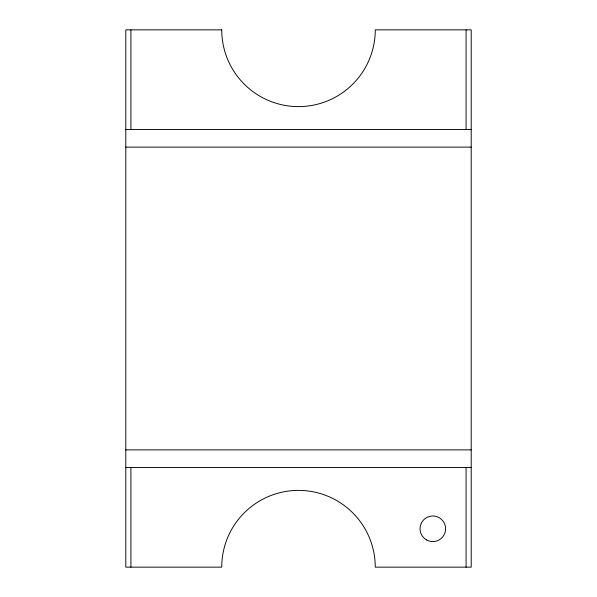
<?xml version="1.0" encoding="UTF-8"?>
<svg xmlns="http://www.w3.org/2000/svg" width="597" height="597" viewBox="0 0 597 597"><rect width="100%" height="100%" fill="white"/><g stroke="black" fill="none" stroke-linecap="round" stroke-linejoin="round"><path stroke-width="0.9" d="M125.795 129.459L471.205 129.459M125.795 147.116L471.205 147.116M125.795 449.884L471.205 449.884M125.795 467.541L471.205 467.541M466.085 29.85L466.085 129.459M466.085 467.541L466.085 567.15M130.915 29.85L130.915 129.459M130.915 467.541L130.915 567.15M221.741 29.85L125.795 29.85L125.795 567.15L221.741 567.15A76.759 76.759 0 0 1 298.5 490.391A76.759 76.759 0 0 1 375.259 567.15L471.205 567.15L471.205 29.85L375.259 29.85A76.759 76.759 0 0 1 298.5 106.609A76.759 76.759 0 0 1 221.741 29.85M426.43 539.852A12.791 12.791 0 0 0 445.616 528.77A12.791 12.791 0 0 0 426.43 517.696A12.791 12.791 0 0 0 426.43 539.852"/></g></svg>
